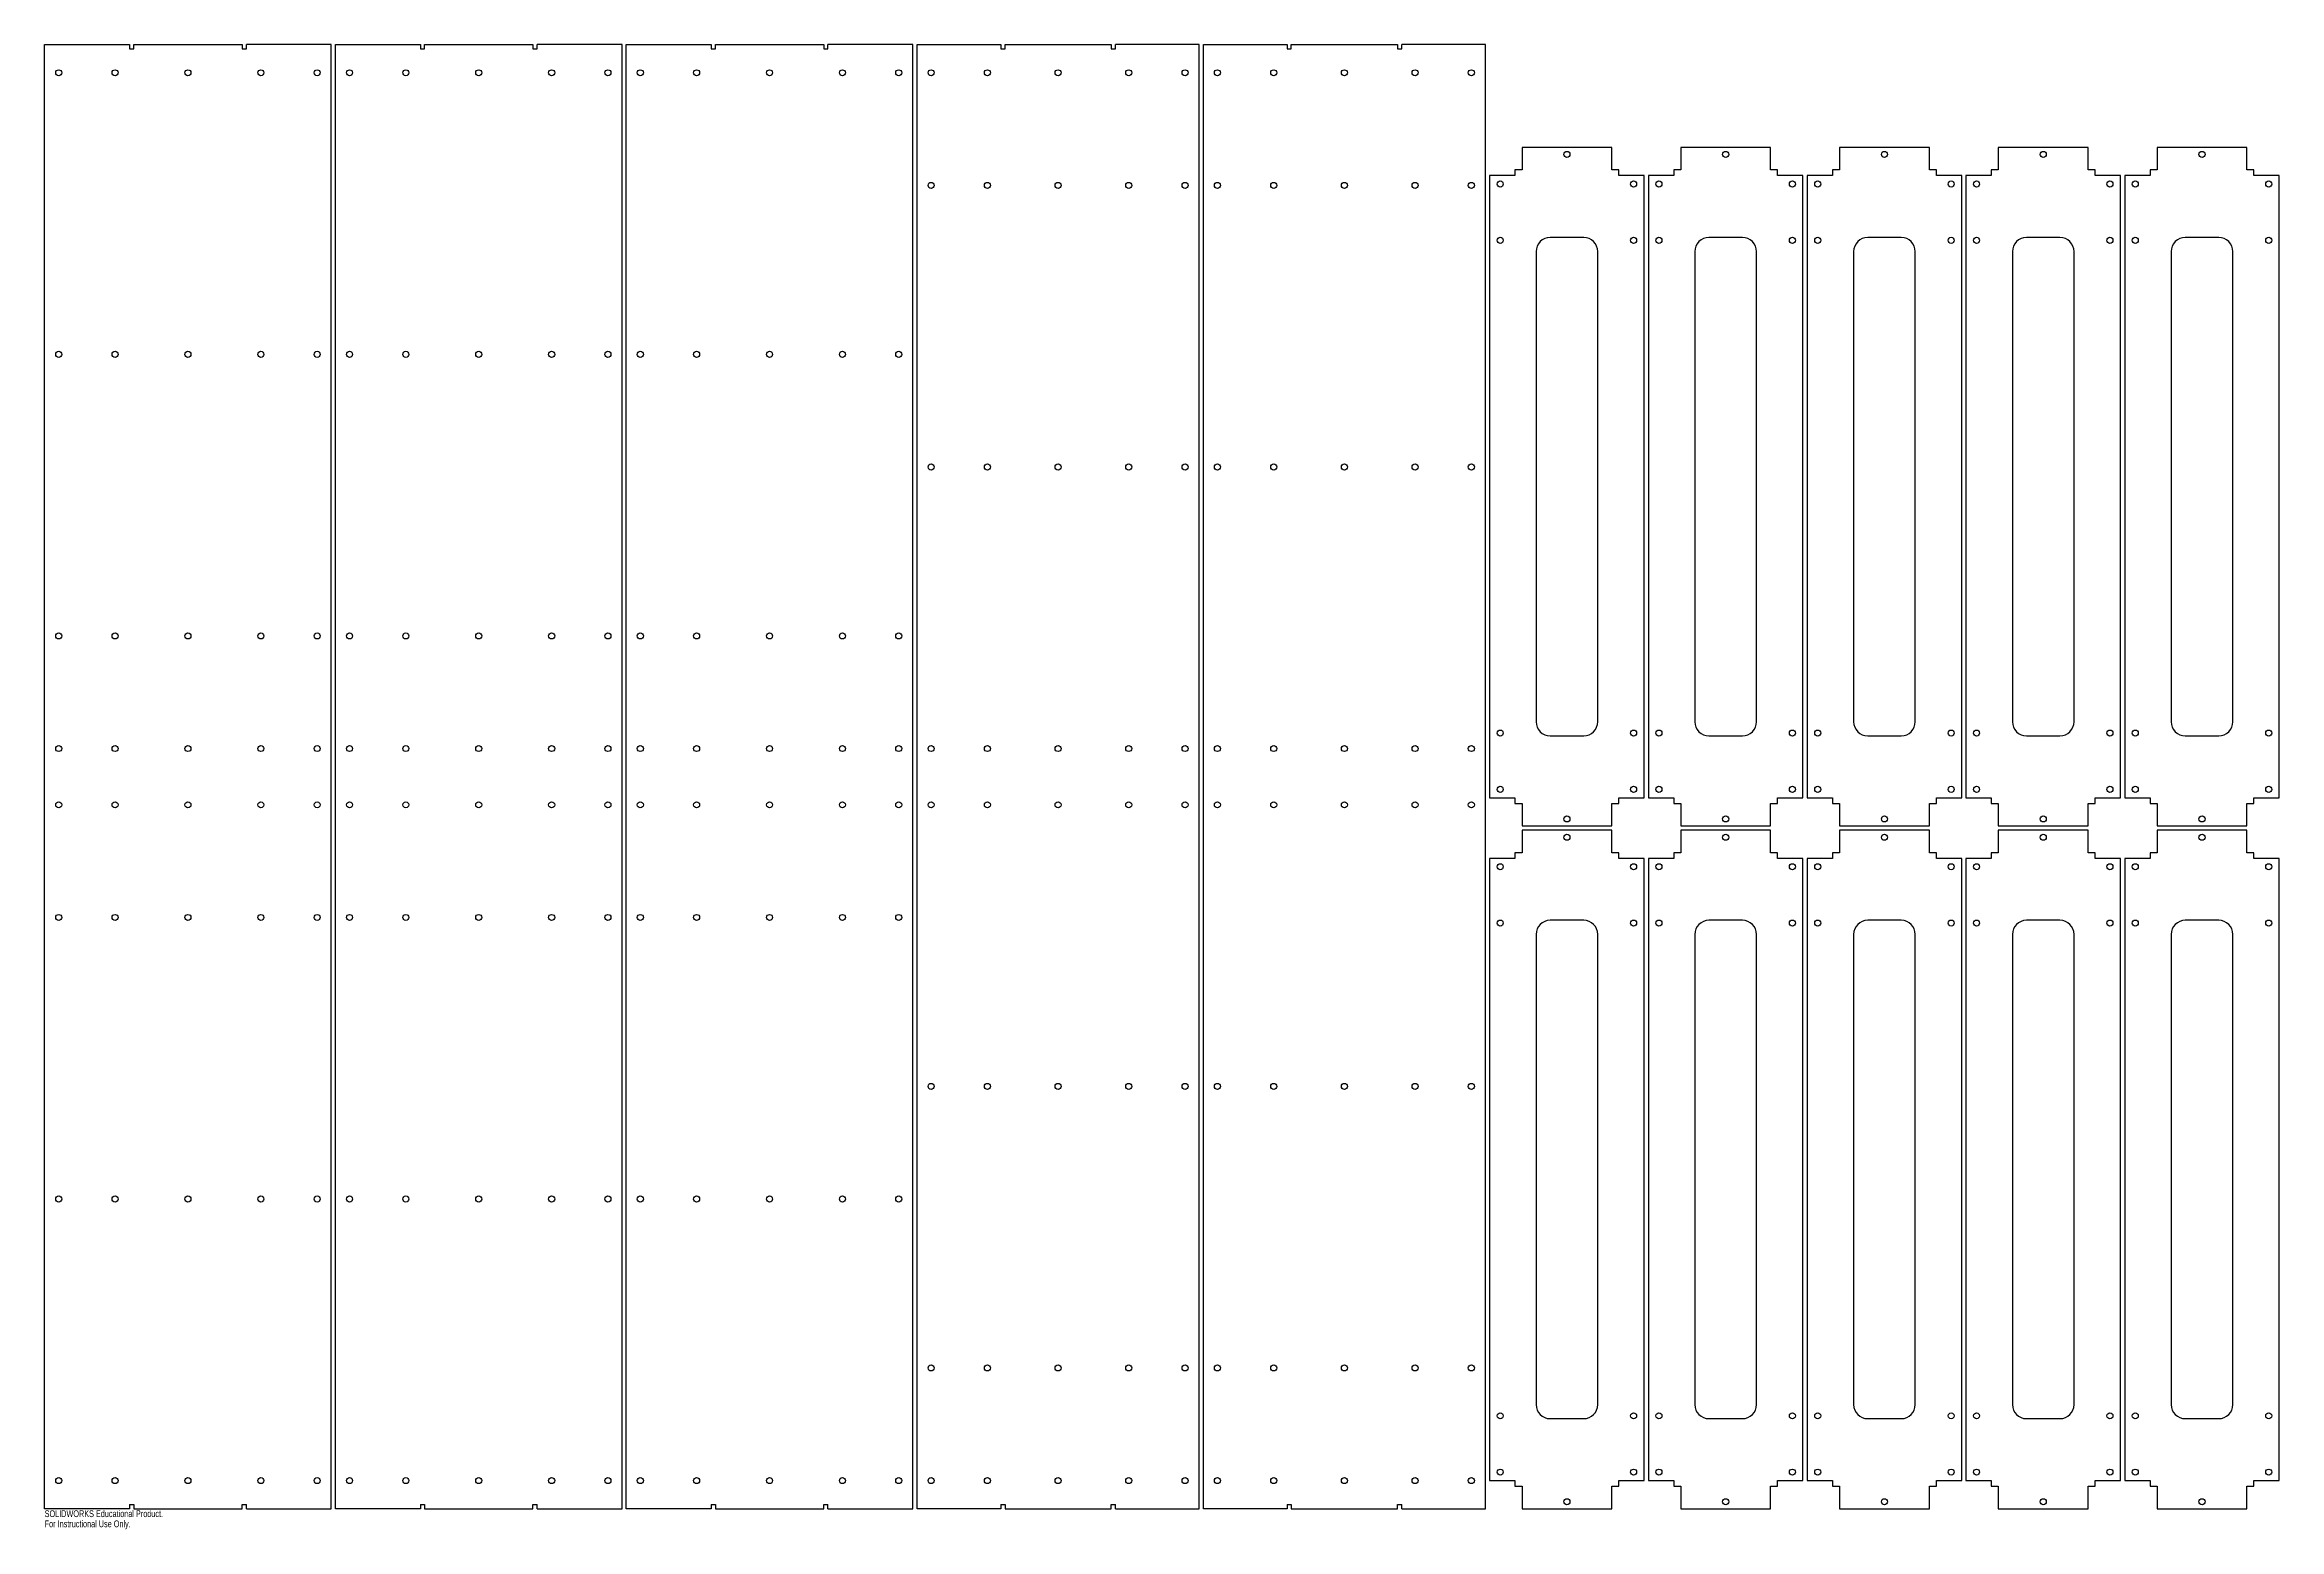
# Model space of a CAD drawing. Header units: millimetres. Extents: x 780 to 2368, y -145 to 909.
import ezdxf

# ---------------------------------------------------------------- set-up
doc = ezdxf.new("R2010")
doc.units = ezdxf.units.MM
doc.styles.add('SLDTEXTSTYLE0', font='TXT', dxfattribs={"width": 0.7})

msp = doc.modelspace()

# ---------------------------------------------------------------- linework, layer by layer
at = {"color": 7, "linetype": 'Continuous', "lineweight": 25}
for p, q in [((780.2, -130.6), (780.2, 909.4)), ((780.2, 909.4), (840.5, 909.4)), ((840.5, 909.4), (840.5, 906.4)), ((840.5, 906.4), (843.5, 906.4)), ((843.5, 906.4), (843.5, 909.4)), ((843.5, 909.4), (920.5, 909.4)), ((920.5, 909.4), (920.5, 906.4)), ((920.5, 906.4), (923.5, 906.4)), ((923.5, 906.4), (923.5, 909.4)), ((983.8, 909.4), (923.5, 909.4)), ((983.8, -130.6), (983.8, 909.4)), ((986.8, 909.4), (1047.1, 909.4)), ((986.8, -130.6), (986.8, 909.4)), ((1047.1, 909.4), (1047.1, 906.4)), ((1047.1, 906.4), (1050.1, 906.4)), ((1050.1, 906.4), (1050.1, 909.4)), ((1050.1, 909.4), (1127.1, 909.4)), ((1127.1, 909.4), (1127.1, 906.4)), ((1127.1, 906.4), (1130.1, 906.4)), ((1130.1, 906.4), (1130.1, 909.4)), ((1190.4, 909.4), (1130.1, 909.4)), ((1190.4, -130.6), (1190.4, 909.4)), ((1193.4, -130.6), (1193.4, 909.4)), ((1193.4, 909.4), (1253.7, 909.4)), ((1253.7, 909.4), (1253.7, 906.4)), ((1253.7, 906.4), (1256.7, 906.4)), ((1256.7, 906.4), (1256.7, 909.4)), ((1256.7, 909.4), (1333.7, 909.4)), ((1333.7, 909.4), (1333.7, 906.4)), ((1333.7, 906.4), (1336.7, 906.4)), ((1336.7, 906.4), (1336.7, 909.4)), ((1397, 909.4), (1336.7, 909.4)), ((1397, -130.6), (1397, 909.4)), ((1400, -130.6), (1400, 909.4)), ((1400, 909.4), (1459.5, 909.4)), ((1459.5, 909.4), (1459.5, 906.4)), ((1459.5, 906.4), (1462.5, 906.4)), ((1462.5, 906.4), (1462.5, 909.4)), ((1462.5, 909.4), (1537.9, 909.4)), ((1537.9, 909.4), (1537.9, 906.4)), ((1537.9, 906.4), (1540.9, 906.4)), ((1540.9, 906.4), (1540.9, 909.4)), ((1600.4, 909.4), (1540.9, 909.4)), ((1600.4, -130.6), (1600.4, 909.4)), ((1603.4, -130.6), (1603.4, 909.4)), ((1603.4, 909.4), (1662.9, 909.4)), ((1662.9, 909.4), (1662.9, 906.4)), ((1662.9, 906.4), (1665.9, 906.4)), ((1665.9, 906.4), (1665.9, 909.4)), ((1665.9, 909.4), (1741.3, 909.4)), ((1741.3, 909.4), (1741.3, 906.4)), ((1741.3, 906.4), (1744.3, 906.4)), ((1744.3, 906.4), (1744.3, 909.4)), ((1803.8, 909.4), (1744.3, 909.4)), ((1803.8, -130.6), (1803.8, 909.4)), ((1829.8, 836.4), (1829.8, 820.4)), ((1893.6, 836.4), (1829.8, 836.4)), ((1893.6, 820.4), (1893.6, 836.4)), ((1942.6, 836.4), (1942.6, 820.4)), ((2006.4, 836.4), (1942.6, 836.4)), ((2006.4, 820.4), (2006.4, 836.4)), ((2055.4, 836.4), (2055.4, 820.4)), ((2119.2, 836.4), (2055.4, 836.4)), ((2119.2, 820.4), (2119.2, 836.4)), ((2168.2, 836.4), (2168.2, 820.4)), ((2232, 836.4), (2168.2, 836.4)), ((2232, 820.4), (2232, 836.4)), ((2281, 836.4), (2281, 820.4)), ((2344.8, 836.4), (2281, 836.4)), ((2344.8, 820.4), (2344.8, 836.4)), ((1806.8, 816.4), (1806.8, 374.4)), ((1824.8, 816.4), (1806.8, 816.4)), ((1824.8, 820.4), (1824.8, 816.4)), ((1829.8, 820.4), (1824.8, 820.4)), ((1898.6, 820.4), (1893.6, 820.4)), ((1898.6, 816.4), (1898.6, 820.4)), ((1916.6, 816.4), (1898.6, 816.4)), ((1916.6, 374.4), (1916.6, 816.4)), ((1919.6, 816.4), (1919.6, 374.4)), ((1937.6, 816.4), (1919.6, 816.4)), ((1937.6, 820.4), (1937.6, 816.4)), ((1942.6, 820.4), (1937.6, 820.4)), ((2011.4, 820.4), (2006.4, 820.4)), ((2011.4, 816.4), (2011.4, 820.4)), ((2029.4, 816.4), (2011.4, 816.4)), ((2029.4, 374.4), (2029.4, 816.4)), ((2032.4, 816.4), (2032.4, 374.4)), ((2050.4, 816.4), (2032.4, 816.4)), ((2050.4, 820.4), (2050.4, 816.4)), ((2055.4, 820.4), (2050.4, 820.4)), ((2124.2, 820.4), (2119.2, 820.4)), ((2124.2, 816.4), (2124.2, 820.4)), ((2142.2, 816.4), (2124.2, 816.4)), ((2142.2, 374.4), (2142.2, 816.4)), ((2163.2, 816.4), (2145.2, 816.4)), ((2145.2, 816.4), (2145.2, 374.4)), ((2163.2, 820.4), (2163.2, 816.4)), ((2168.2, 820.4), (2163.2, 820.4)), ((2237, 820.4), (2232, 820.4)), ((2237, 816.4), (2237, 820.4)), ((2255, 816.4), (2237, 816.4)), ((2255, 374.4), (2255, 816.4)), ((2258, 816.4), (2258, 374.4)), ((2276, 816.4), (2258, 816.4)), ((2276, 820.4), (2276, 816.4)), ((2281, 820.4), (2276, 820.4)), ((2349.8, 820.4), (2344.8, 820.4)), ((2349.8, 816.4), (2349.8, 820.4)), ((2367.8, 816.4), (2349.8, 816.4)), ((2367.8, 374.4), (2367.8, 816.4)), ((1839.8, 762.4), (1839.8, 428.4)), ((1873.6, 772.4), (1849.8, 772.4)), ((1883.6, 428.4), (1883.6, 762.4)), ((1952.6, 762.4), (1952.6, 428.4)), ((1986.4, 772.4), (1962.6, 772.4)), ((1996.4, 428.4), (1996.4, 762.4)), ((2065.4, 762.4), (2065.4, 428.4)), ((2099.2, 772.4), (2075.4, 772.4)), ((2109.2, 428.4), (2109.2, 762.4)), ((2178.2, 762.4), (2178.2, 428.4)), ((2212, 772.4), (2188.2, 772.4)), ((2222, 428.4), (2222, 762.4)), ((2291, 762.4), (2291, 428.4)), ((2324.8, 772.4), (2301, 772.4)), ((2334.8, 428.4), (2334.8, 762.4)), ((1849.8, 418.4), (1873.6, 418.4)), ((1962.6, 418.4), (1986.4, 418.4)), ((2075.4, 418.4), (2099.2, 418.4)), ((2188.2, 418.4), (2212, 418.4)), ((2301, 418.4), (2324.8, 418.4)), ((1806.8, 374.4), (1824.8, 374.4)), ((1824.8, 374.4), (1824.8, 370.4)), ((1824.8, 370.4), (1829.8, 370.4)), ((1829.8, 370.4), (1829.8, 354.4)), ((1893.6, 370.4), (1898.6, 370.4)), ((1893.6, 354.4), (1893.6, 370.4)), ((1898.6, 374.4), (1916.6, 374.4)), ((1898.6, 370.4), (1898.6, 374.4)), ((1919.6, 374.4), (1937.6, 374.4)), ((1937.6, 374.4), (1937.6, 370.4)), ((1937.6, 370.4), (1942.6, 370.4)), ((1942.6, 370.4), (1942.6, 354.4)), ((2006.4, 370.4), (2011.4, 370.4)), ((2006.4, 354.4), (2006.4, 370.4)), ((2011.4, 374.4), (2029.4, 374.4)), ((2011.4, 370.4), (2011.4, 374.4)), ((2032.4, 374.4), (2050.4, 374.4)), ((2050.4, 374.4), (2050.4, 370.4)), ((2050.4, 370.4), (2055.4, 370.4)), ((2055.4, 370.4), (2055.4, 354.4)), ((2119.2, 370.4), (2124.2, 370.4)), ((2119.2, 354.4), (2119.2, 370.4)), ((2124.2, 374.4), (2142.2, 374.4)), ((2124.2, 370.4), (2124.2, 374.4)), ((2145.2, 374.4), (2163.2, 374.4)), ((2163.2, 374.4), (2163.2, 370.4)), ((2163.2, 370.4), (2168.2, 370.4)), ((2168.2, 370.4), (2168.2, 354.4)), ((2232, 370.4), (2237, 370.4)), ((2232, 354.4), (2232, 370.4)), ((2237, 374.4), (2255, 374.4)), ((2237, 370.4), (2237, 374.4)), ((2258, 374.4), (2276, 374.4)), ((2276, 374.4), (2276, 370.4)), ((2276, 370.4), (2281, 370.4)), ((2281, 370.4), (2281, 354.4)), ((2344.8, 370.4), (2349.8, 370.4)), ((2344.8, 354.4), (2344.8, 370.4)), ((2349.8, 374.4), (2367.8, 374.4)), ((2349.8, 370.4), (2349.8, 374.4)), ((1829.8, 354.4), (1893.6, 354.4)), ((1829.8, 351.4), (1829.8, 335.4)), ((1893.6, 351.4), (1829.8, 351.4)), ((1893.6, 335.4), (1893.6, 351.4)), ((1942.6, 354.4), (2006.4, 354.4)), ((1942.6, 351.4), (1942.6, 335.4)), ((2006.4, 351.4), (1942.6, 351.4)), ((2006.4, 335.4), (2006.4, 351.4)), ((2055.4, 354.4), (2119.2, 354.4)), ((2119.2, 351.4), (2055.4, 351.4)), ((2055.4, 351.4), (2055.4, 335.4)), ((2119.2, 335.4), (2119.2, 351.4)), ((2168.2, 354.4), (2232, 354.4)), ((2168.2, 351.4), (2168.2, 335.4)), ((2232, 351.4), (2168.2, 351.4)), ((2232, 335.4), (2232, 351.4)), ((2281, 354.4), (2344.8, 354.4)), ((2281, 351.4), (2281, 335.4)), ((2344.8, 351.4), (2281, 351.4)), ((2344.8, 335.4), (2344.8, 351.4)), ((1824.8, 335.4), (1824.8, 331.4)), ((1829.8, 335.4), (1824.8, 335.4)), ((1898.6, 335.4), (1893.6, 335.4)), ((1898.6, 331.4), (1898.6, 335.4)), ((1937.6, 335.4), (1937.6, 331.4)), ((1942.6, 335.4), (1937.6, 335.4)), ((2011.4, 335.4), (2006.4, 335.4)), ((2011.4, 331.4), (2011.4, 335.4)), ((2050.4, 335.4), (2050.4, 331.4)), ((2055.4, 335.4), (2050.4, 335.4)), ((2124.2, 335.4), (2119.2, 335.4)), ((2124.2, 331.4), (2124.2, 335.4)), ((2163.2, 335.4), (2163.2, 331.4)), ((2168.2, 335.4), (2163.2, 335.4)), ((2237, 335.4), (2232, 335.4)), ((2237, 331.4), (2237, 335.4)), ((2276, 335.4), (2276, 331.4)), ((2281, 335.4), (2276, 335.4)), ((2349.8, 335.4), (2344.8, 335.4)), ((2349.8, 331.4), (2349.8, 335.4)), ((1806.8, 331.4), (1806.8, -110.6)), ((1824.8, 331.4), (1806.8, 331.4)), ((1916.6, 331.4), (1898.6, 331.4)), ((1916.6, -110.6), (1916.6, 331.4)), ((1919.6, 331.4), (1919.6, -110.6)), ((1937.6, 331.4), (1919.6, 331.4)), ((2029.4, 331.4), (2011.4, 331.4)), ((2029.4, -110.6), (2029.4, 331.4)), ((2032.4, 331.4), (2032.4, -110.6)), ((2050.4, 331.4), (2032.4, 331.4)), ((2142.2, 331.4), (2124.2, 331.4)), ((2142.2, -110.6), (2142.2, 331.4)), ((2145.2, 331.4), (2145.2, -110.6)), ((2163.2, 331.4), (2145.2, 331.4)), ((2255, 331.4), (2237, 331.4)), ((2255, -110.6), (2255, 331.4)), ((2276, 331.4), (2258, 331.4)), ((2258, 331.4), (2258, -110.6)), ((2367.8, 331.4), (2349.8, 331.4)), ((2367.8, -110.6), (2367.8, 331.4)), ((1873.6, 287.4), (1849.8, 287.4)), ((1986.4, 287.4), (1962.6, 287.4)), ((2099.2, 287.4), (2075.4, 287.4)), ((2212, 287.4), (2188.2, 287.4)), ((2324.8, 287.4), (2301, 287.4)), ((1839.8, 277.4), (1839.8, -56.6)), ((1883.6, -56.6), (1883.6, 277.4)), ((1952.6, 277.4), (1952.6, -56.6)), ((1996.4, -56.6), (1996.4, 277.4)), ((2065.4, 277.4), (2065.4, -56.6)), ((2109.2, -56.6), (2109.2, 277.4)), ((2178.2, 277.4), (2178.2, -56.6)), ((2222, -56.6), (2222, 277.4)), ((2291, 277.4), (2291, -56.6)), ((2334.8, -56.6), (2334.8, 277.4)), ((1849.8, -66.6), (1873.6, -66.6)), ((1962.6, -66.6), (1986.4, -66.6)), ((2075.4, -66.6), (2099.2, -66.6)), ((2188.2, -66.6), (2212, -66.6)), ((2301, -66.6), (2324.8, -66.6)), ((1806.8, -110.6), (1824.8, -110.6)), ((1824.8, -110.6), (1824.8, -114.6)), ((1898.6, -110.6), (1916.6, -110.6)), ((1898.6, -114.6), (1898.6, -110.6)), ((1919.6, -110.6), (1937.6, -110.6)), ((1937.6, -110.6), (1937.6, -114.6)), ((2011.4, -110.6), (2029.4, -110.6)), ((2011.4, -114.6), (2011.4, -110.6)), ((2032.4, -110.6), (2050.4, -110.6)), ((2050.4, -110.6), (2050.4, -114.6)), ((2124.2, -110.6), (2142.2, -110.6)), ((2124.2, -114.6), (2124.2, -110.6)), ((2145.2, -110.6), (2163.2, -110.6)), ((2163.2, -110.6), (2163.2, -114.6)), ((2237, -110.6), (2255, -110.6)), ((2237, -114.6), (2237, -110.6)), ((2258, -110.6), (2276, -110.6)), ((2276, -110.6), (2276, -114.6)), ((2349.8, -110.6), (2367.8, -110.6)), ((2349.8, -114.6), (2349.8, -110.6)), ((1824.8, -114.6), (1829.8, -114.6)), ((1829.8, -114.6), (1829.8, -130.6)), ((1893.6, -114.6), (1898.6, -114.6)), ((1893.6, -130.6), (1893.6, -114.6)), ((1937.6, -114.6), (1942.6, -114.6)), ((1942.6, -114.6), (1942.6, -130.6)), ((2006.4, -114.6), (2011.4, -114.6)), ((2006.4, -130.6), (2006.4, -114.6)), ((2050.4, -114.6), (2055.4, -114.6)), ((2055.4, -114.6), (2055.4, -130.6)), ((2119.2, -114.6), (2124.2, -114.6)), ((2119.2, -130.6), (2119.2, -114.6)), ((2163.2, -114.6), (2168.2, -114.6)), ((2168.2, -114.6), (2168.2, -130.6)), ((2232, -114.6), (2237, -114.6)), ((2232, -130.6), (2232, -114.6)), ((2276, -114.6), (2281, -114.6)), ((2281, -114.6), (2281, -130.6)), ((2344.8, -114.6), (2349.8, -114.6)), ((2344.8, -130.6), (2344.8, -114.6)), ((840.5, -130.6), (780.2, -130.6)), ((840.5, -127.6), (843.5, -127.6)), ((840.5, -127.6), (840.5, -130.6)), ((843.5, -127.6), (843.5, -130.6)), ((843.5, -130.6), (920.5, -130.6)), ((920.5, -127.6), (923.5, -127.6)), ((920.5, -130.6), (920.5, -127.6)), ((923.5, -130.6), (923.5, -127.6)), ((923.5, -130.6), (983.8, -130.6)), ((1047.1, -130.6), (986.8, -130.6)), ((1047.1, -127.6), (1050.1, -127.6)), ((1047.1, -127.6), (1047.1, -130.6)), ((1050.1, -127.6), (1050.1, -130.6)), ((1050.1, -130.6), (1127.1, -130.6)), ((1127.1, -127.6), (1130.1, -127.6)), ((1127.1, -130.6), (1127.1, -127.6)), ((1130.1, -130.6), (1130.1, -127.6)), ((1130.1, -130.6), (1190.4, -130.6)), ((1253.7, -130.6), (1193.4, -130.6)), ((1253.7, -127.6), (1256.7, -127.6)), ((1253.7, -127.6), (1253.7, -130.6)), ((1256.7, -127.6), (1256.7, -130.6)), ((1256.7, -130.6), (1333.7, -130.6)), ((1333.7, -127.6), (1336.7, -127.6)), ((1333.7, -130.6), (1333.7, -127.6)), ((1336.7, -130.6), (1336.7, -127.6)), ((1336.7, -130.6), (1397, -130.6)), ((1459.5, -130.6), (1400, -130.6)), ((1459.5, -127.6), (1462.5, -127.6)), ((1459.5, -127.6), (1459.5, -130.6)), ((1462.5, -127.6), (1462.5, -130.6)), ((1462.5, -130.6), (1537.9, -130.6)), ((1537.9, -127.6), (1540.9, -127.6)), ((1537.9, -130.6), (1537.9, -127.6)), ((1540.9, -130.6), (1540.9, -127.6)), ((1540.9, -130.6), (1600.4, -130.6)), ((1662.9, -130.6), (1603.4, -130.6)), ((1662.9, -127.6), (1665.9, -127.6)), ((1662.9, -127.6), (1662.9, -130.6)), ((1665.9, -127.6), (1665.9, -130.6)), ((1665.9, -130.6), (1741.3, -130.6)), ((1741.3, -127.6), (1744.3, -127.6)), ((1741.3, -130.6), (1741.3, -127.6)), ((1744.3, -130.6), (1744.3, -127.6)), ((1744.3, -130.6), (1803.8, -130.6)), ((1829.8, -130.6), (1893.6, -130.6)), ((1942.6, -130.6), (2006.4, -130.6)), ((2055.4, -130.6), (2119.2, -130.6)), ((2168.2, -130.6), (2232, -130.6)), ((2281, -130.6), (2344.8, -130.6))]:
    msp.add_line(p, q, dxfattribs=at)
for centre in [(790.2, 889.4), (830.2, 889.4), (882, 889.4), (933.8, 889.4), (973.8, 889.4), (996.8, 889.4), (1036.8, 889.4), (1088.6, 889.4), (1140.4, 889.4), (1180.4, 889.4), (1203.4, 889.4), (1243.4, 889.4), (1295.2, 889.4), (1347, 889.4), (1387, 889.4), (1410, 889.4), (1450, 889.4), (1500.2, 889.4), (1550.4, 889.4), (1590.4, 889.4), (1613.4, 889.4), (1653.4, 889.4), (1703.6, 889.4), (1753.8, 889.4), (1793.8, 889.4), (1861.7, 831.4), (1974.5, 831.4), (2087.3, 831.4), (2200.1, 831.4), (2312.9, 831.4), (1410, 809.4), (1450, 809.4), (1500.2, 809.4), (1550.4, 809.4), (1590.4, 809.4), (1613.4, 809.4), (1653.4, 809.4), (1703.6, 809.4), (1753.8, 809.4), (1793.8, 809.4), (1814.3, 810.4), (1909.1, 810.4), (1927.1, 810.4), (2021.9, 810.4), (2039.9, 810.4), (2134.7, 810.4), (2152.7, 810.4), (2247.5, 810.4), (2265.5, 810.4), (2360.3, 810.4), (1814.3, 770.4), (1909.1, 770.4), (1927.1, 770.4), (2021.9, 770.4), (2039.9, 770.4), (2134.7, 770.4), (2152.7, 770.4), (2247.5, 770.4), (2265.5, 770.4), (2360.3, 770.4), (790.2, 689.4), (830.2, 689.4), (882, 689.4), (933.8, 689.4), (973.8, 689.4), (996.8, 689.4), (1036.8, 689.4), (1088.6, 689.4), (1140.4, 689.4), (1180.4, 689.4), (1203.4, 689.4), (1243.4, 689.4), (1295.2, 689.4), (1347, 689.4), (1387, 689.4), (1410, 609.4), (1450, 609.4), (1500.2, 609.4), (1550.4, 609.4), (1590.4, 609.4), (1613.4, 609.4), (1653.4, 609.4), (1703.6, 609.4), (1753.8, 609.4), (1793.8, 609.4), (790.2, 489.4), (830.2, 489.4), (882, 489.4), (933.8, 489.4), (973.8, 489.4), (996.8, 489.4), (1036.8, 489.4), (1088.6, 489.4), (1140.4, 489.4), (1180.4, 489.4), (1203.4, 489.4), (1243.4, 489.4), (1295.2, 489.4), (1347, 489.4), (1387, 489.4), (1814.3, 420.4), (1909.1, 420.4), (1927.1, 420.4), (2021.9, 420.4), (2039.9, 420.4), (2134.7, 420.4), (2152.7, 420.4), (2247.5, 420.4), (2265.5, 420.4), (2360.3, 420.4), (790.2, 409.4), (830.2, 409.4), (882, 409.4), (933.8, 409.4), (973.8, 409.4), (996.8, 409.4), (1036.8, 409.4), (1088.6, 409.4), (1140.4, 409.4), (1180.4, 409.4), (1203.4, 409.4), (1243.4, 409.4), (1295.2, 409.4), (1347, 409.4), (1387, 409.4), (1410, 409.4), (1450, 409.4), (1500.2, 409.4), (1550.4, 409.4), (1590.4, 409.4), (1613.4, 409.4), (1653.4, 409.4), (1703.6, 409.4), (1753.8, 409.4), (1793.8, 409.4), (1814.3, 380.4), (1909.1, 380.4), (1927.1, 380.4), (2021.9, 380.4), (2039.9, 380.4), (2134.7, 380.4), (2152.7, 380.4), (2247.5, 380.4), (2265.5, 380.4), (2360.3, 380.4), (790.2, 369.4), (830.2, 369.4), (882, 369.4), (933.8, 369.4), (973.8, 369.4), (996.8, 369.4), (1036.8, 369.4), (1088.6, 369.4), (1140.4, 369.4), (1180.4, 369.4), (1203.4, 369.4), (1243.4, 369.4), (1295.2, 369.4), (1347, 369.4), (1387, 369.4), (1410, 369.4), (1450, 369.4), (1500.2, 369.4), (1550.4, 369.4), (1590.4, 369.4), (1613.4, 369.4), (1653.4, 369.4), (1703.6, 369.4), (1753.8, 369.4), (1793.8, 369.4), (1861.7, 359.4), (1974.5, 359.4), (2087.3, 359.4), (2200.1, 359.4), (2312.9, 359.4), (1861.7, 346.4), (1974.5, 346.4), (2087.3, 346.4), (2200.1, 346.4), (2312.9, 346.4), (1814.3, 325.4), (1909.1, 325.4), (1927.1, 325.4), (2021.9, 325.4), (2039.9, 325.4), (2134.7, 325.4), (2152.7, 325.4), (2247.5, 325.4), (2265.5, 325.4), (2360.3, 325.4), (790.2, 289.4), (830.2, 289.4), (882, 289.4), (933.8, 289.4), (973.8, 289.4), (996.8, 289.4), (1036.8, 289.4), (1088.6, 289.4), (1140.4, 289.4), (1180.4, 289.4), (1203.4, 289.4), (1243.4, 289.4), (1295.2, 289.4), (1347, 289.4), (1387, 289.4), (1814.3, 285.4), (1909.1, 285.4), (1927.1, 285.4), (2021.9, 285.4), (2039.9, 285.4), (2134.7, 285.4), (2152.7, 285.4), (2247.5, 285.4), (2265.5, 285.4), (2360.3, 285.4), (1410, 169.4), (1450, 169.4), (1500.2, 169.4), (1550.4, 169.4), (1590.4, 169.4), (1613.4, 169.4), (1653.4, 169.4), (1703.6, 169.4), (1753.8, 169.4), (1793.8, 169.4), (790.2, 89.4), (830.2, 89.4), (882, 89.4), (933.8, 89.4), (973.8, 89.4), (996.8, 89.4), (1036.8, 89.4), (1088.6, 89.4), (1140.4, 89.4), (1180.4, 89.4), (1203.4, 89.4), (1243.4, 89.4), (1295.2, 89.4), (1347, 89.4), (1387, 89.4), (1410, -30.6), (1450, -30.6), (1500.2, -30.6), (1550.4, -30.6), (1590.4, -30.6), (1613.4, -30.6), (1653.4, -30.6), (1703.6, -30.6), (1753.8, -30.6), (1793.8, -30.6), (1814.3, -64.6), (1909.1, -64.6), (1927.1, -64.6), (2021.9, -64.6), (2039.9, -64.6), (2134.7, -64.6), (2152.7, -64.6), (2247.5, -64.6), (2265.5, -64.6), (2360.3, -64.6), (790.2, -110.6), (830.2, -110.6), (882, -110.6), (933.8, -110.6), (973.8, -110.6), (996.8, -110.6), (1036.8, -110.6), (1088.6, -110.6), (1140.4, -110.6), (1180.4, -110.6), (1203.4, -110.6), (1243.4, -110.6), (1295.2, -110.6), (1347, -110.6), (1387, -110.6), (1410, -110.6), (1450, -110.6), (1500.2, -110.6), (1550.4, -110.6), (1590.4, -110.6), (1613.4, -110.6), (1653.4, -110.6), (1703.6, -110.6), (1753.8, -110.6), (1793.8, -110.6), (1814.3, -104.6), (1909.1, -104.6), (1927.1, -104.6), (2021.9, -104.6), (2039.9, -104.6), (2134.7, -104.6), (2152.7, -104.6), (2247.5, -104.6), (2265.5, -104.6), (2360.3, -104.6), (1861.7, -125.6), (1974.5, -125.6), (2087.3, -125.6), (2200.1, -125.6), (2312.9, -125.6)]:
    msp.add_circle(centre, 2.15, dxfattribs=at)
for centre, start, end in [((1849.8, 762.4), 90, 180), ((1873.6, 762.4), 0, 90), ((1962.6, 762.4), 90, 180), ((1986.4, 762.4), 0, 90), ((2075.4, 762.4), 90, 180), ((2099.2, 762.4), 0, 90), ((2188.2, 762.4), 90, 180), ((2212, 762.4), 0, 90), ((2301, 762.4), 90, 180), ((2324.8, 762.4), 0, 90), ((1849.8, 428.4), 180, 270), ((1873.6, 428.4), 270, 360), ((1962.6, 428.4), 180, 270), ((1986.4, 428.4), 270, 0), ((2075.4, 428.4), 180, 270), ((2099.2, 428.4), 270, 360), ((2188.2, 428.4), 180, 270), ((2212, 428.4), 270, 0), ((2301, 428.4), 180, 270), ((2324.8, 428.4), 270, 360), ((1849.8, 277.4), 90, 180), ((1873.6, 277.4), 0, 90), ((1962.6, 277.4), 90, 180), ((1986.4, 277.4), 0, 90), ((2075.4, 277.4), 90, 180), ((2099.2, 277.4), 0, 90), ((2188.2, 277.4), 90, 180), ((2212, 277.4), 0, 90), ((2301, 277.4), 90, 180), ((2324.8, 277.4), 0, 90), ((1849.8, -56.6), 180, 270), ((1873.6, -56.6), 270, 0), ((1962.6, -56.6), 180, 270), ((1986.4, -56.6), 270, 0), ((2075.4, -56.6), 180, 270), ((2099.2, -56.6), 270, 0), ((2188.2, -56.6), 180, 270), ((2212, -56.6), 270, 0), ((2301, -56.6), 180, 270), ((2324.8, -56.6), 270, 360)]:
    msp.add_arc(centre, 10, start, end, dxfattribs=at)

# ---------------------------------------------------------------- texts
at = {"color": 7, "linetype": 'Continuous', "char_height": 4.834, "attachment_point": 1, "style": 'SLDTEXTSTYLE0'}
for s, insert in [('SOLIDWORKS Educational Product.', (780.2, -131.7)), ('For Instructional Use Only.', (780.2, -138.9))]:
    msp.add_mtext(s, dxfattribs=dict(at, insert=insert))

doc.saveas('drawing.dxf')
